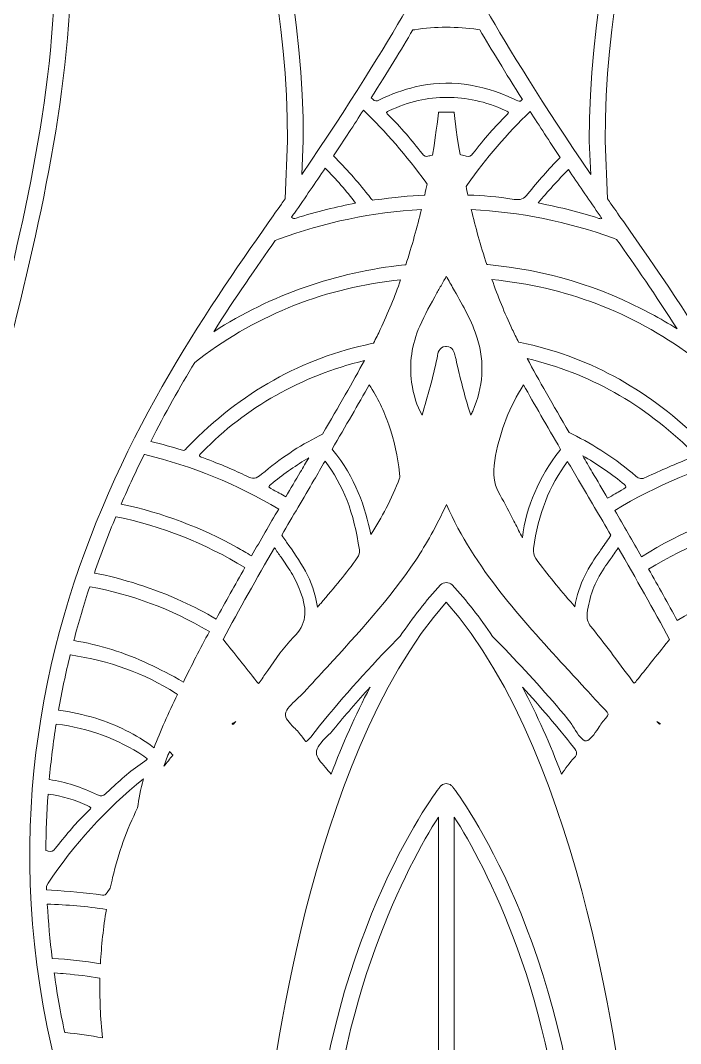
# Model space of a CAD drawing. Extents: x 467 to 8573, y -6014 to -20.
# Drawn here: x 7239 to 7706, y -1251 to -528 of the extents above; entities that cross this region are included whole.
import ezdxf

# ---------------------------------------------------------------- set-up
doc = ezdxf.new("R2010")
doc.units = 0
doc.header["$MEASUREMENT"] = 0
doc.layers.add('Layer 1', color=7, linetype='Continuous')

# ---------------------------------------------------------------- blocks, each defined once
blk = doc.blocks.new('block 12')
at = {"layer": 'Layer 1', "lineweight": 0}
for points, knots in [([(8569.01, -1461.07), (8566.22, -1459.96), (8563.09, -1461.26), (8561.86, -1463.99), (8561.56, -1464.71), (8544.61, -1501.55), (8501.88, -1542.69), (8501.51, -1532.3), (8501.78, -1521.87), (8503.01, -1511.43), (8505.06, -1494.14), (8512.33, -1458.39), (8528.91, -1447.47), (8488.25, -1474.16), (8444.57, -1497.83), (8388.84, -1567), (8388.74, -1558.25), (8389.06, -1549.45), (8390.1, -1540.66), (8392.11, -1523.36), (8399.38, -1487.62), (8416.02, -1476.7), (8371.77, -1505.76), (8323.94, -1531.19), (8261, -1615.47), (8259.7, -1599.83), (8259.39, -1584.22), (8261.22, -1568.57), (8263.27, -1551.27), (8270.53, -1515.49), (8287.12, -1504.62), (8240.79, -1535.03), (8190.44, -1561.49), (8122.93, -1655.94), (8117.73, -1663.24), (8112.98, -1670.96), (8108.96, -1679.01), (8108.22, -1666.14), (8108.26, -1653.26), (8109.78, -1640.33), (8111.79, -1623.02), (8119.06, -1587.24), (8135.68, -1576.32), (8107.06, -1595.13), (8076.93, -1612.43), (8042.19, -1645.12), (8040.7, -1623.96), (8025.02, -1607.26), (8014.41, -1595.94), (7999.68, -1580.28), (7984.1, -1565.09), (7968.08, -1550.78), (7962.38, -1545.69), (7956.54, -1540.74), (7950.91, -1535.95), (7949.5, -1534.75), (7948.1, -1533.56), (7946.72, -1532.36), (7963.83, -1515.97), (8026.37, -1445.17), (8041.95, -1273.7), (8059.64, -1079.17), (7874.06, -790.77), (7866.16, -778.61), (7866.16, -778.61), (7865.71, -778.88), (7865.71, -778.88), (7865.61, -778.45), (7865.51, -778.03), (7865.39, -777.58), (7841.47, -682.42), (7816.71, -584.01), (7816.45, -483.92), (7816.45, -483.92), (7816.42, -475.23), (7816.42, -475.23), (7816.02, -336.5), (7815.58, -179.26), (7903.6, -61.38), (7903.6, -61.38), (7934.24, -20.33), (7934.24, -20.33), (7934.24, -20.33), (7895.46, -53.81), (7895.46, -53.81), (7894.81, -54.37), (7831.02, -109.91), (7768.21, -206.1), (7710.23, -294.92), (7641.1, -437.67), (7641.1, -613.6), (7641.1, -613.6), (7642.06, -636.94), (7642.06, -636.94), (7574.04, -537.22), (7545.32, -478.68), (7545.03, -478.06), (7545.03, -478.06), (7540, -467.74), (7540, -467.74), (7540, -467.74), (7534.97, -478.06), (7534.97, -478.06), (7534.68, -478.68), (7505.96, -537.22), (7437.94, -636.94), (7437.94, -636.94), (7438.9, -613.36), (7438.9, -613.36), (7438.9, -437.67), (7369.77, -294.92), (7311.79, -206.1), (7248.98, -109.91), (7185.18, -54.37), (7184.54, -53.81), (7184.54, -53.81), (7145.76, -20.33), (7145.76, -20.33), (7145.76, -20.33), (7176.41, -61.38), (7176.41, -61.38), (7264.42, -179.26), (7263.98, -336.48), (7263.58, -475.2), (7263.58, -475.2), (7263.55, -483.92), (7263.55, -483.92), (7263.29, -584.01), (7238.55, -682.42), (7214.61, -777.58), (7214.49, -778.03), (7214.39, -778.45), (7214.29, -778.88), (7214.29, -778.88), (7213.84, -778.61), (7213.84, -778.61), (7205.94, -790.77), (7020.36, -1079.17), (7038.05, -1273.7), (7053.63, -1445.15), (7116.17, -1515.97), (7133.29, -1532.36), (7131.9, -1533.56), (7130.5, -1534.74), (7129.1, -1535.93), (7123.46, -1540.73), (7117.62, -1545.69), (7111.92, -1550.78), (7095.88, -1565.11), (7080.3, -1580.31), (7065.59, -1595.94), (7054.98, -1607.26), (7039.28, -1623.96), (7037.81, -1645.12), (7003.07, -1612.43), (6972.94, -1595.13), (6944.32, -1576.32), (6960.94, -1587.24), (6968.21, -1623.02), (6970.22, -1640.33), (6971.74, -1653.26), (6971.78, -1666.14), (6971.04, -1679.01), (6967.02, -1670.96), (6962.27, -1663.24), (6957.07, -1655.94), (6889.56, -1561.49), (6839.21, -1535.03), (6792.88, -1504.62), (6809.47, -1515.49), (6816.73, -1551.27), (6818.78, -1568.57), (6820.61, -1584.22), (6820.3, -1599.83), (6819, -1615.47), (6756.06, -1531.19), (6708.23, -1505.76), (6664, -1476.7), (6680.62, -1487.62), (6687.89, -1523.36), (6689.9, -1540.66), (6690.94, -1549.45), (6691.27, -1558.25), (6691.16, -1567), (6635.43, -1497.83), (6591.75, -1474.16), (6551.09, -1447.47), (6567.67, -1458.39), (6574.94, -1494.14), (6576.99, -1511.43), (6578.22, -1521.87), (6578.49, -1532.3), (6578.12, -1542.71), (6535.35, -1501.51), (6518.44, -1464.69), (6518.14, -1463.99), (6516.91, -1461.26), (6513.78, -1459.96), (6510.99, -1461.07), (6508.19, -1462.16), (6506.77, -1465.25), (6507.74, -1468.09), (6508.09, -1469.09), (6527.35, -1523.1), (6574.8, -1581.13), (6578.71, -1585.91), (6582.81, -1590.71), (6587.09, -1595.48), (6611.63, -1622.96), (6642.57, -1650.43), (6680.91, -1672.82), (6685.41, -1675.46), (6690.09, -1678.04), (6694.81, -1680.55), (6706.3, -1686.62), (6718.41, -1692.17), (6731.16, -1697.17), (6735.55, -1698.91), (6740.07, -1700.6), (6744.64, -1702.15), (6751.77, -1704.66), (6759.08, -1706.93), (6766.6, -1709.01), (6781.84, -1713.22), (6796.38, -1717.44), (6810.25, -1721.62), (6815.17, -1723.1), (6820.01, -1724.55), (6824.79, -1726), (6831.12, -1727.98), (6837.3, -1729.93), (6843.34, -1731.89), (6847.93, -1733.36), (6852.4, -1734.81), (6856.8, -1736.29), (6864.24, -1738.77), (6871.46, -1741.23), (6878.47, -1743.68), (6863.71, -1761.28), (6852.18, -1784.72), (6844.14, -1813.51), (6835.71, -1843.69), (6832.88, -1877.04), (6835.74, -1912.6), (6836.41, -1920.92), (6837.95, -1929.11), (6839.41, -1937.03), (6841.39, -1947.58), (6843.23, -1957.54), (6843.22, -1967.76), (6843.2, -1978.19), (6841.8, -1988.89), (6840.44, -1999.23), (6839.11, -2009.47), (6837.71, -2020.05), (6837.57, -2030.71), (6837.25, -2056.67), (6844.58, -2083.1), (6858.29, -2105.16), (6861.72, -2110.71), (6865.55, -2116), (6869.27, -2121.12), (6873.8, -2127.36), (6878.06, -2133.25), (6881.73, -2139.61), (6889.12, -2152.46), (6888.86, -2163.88), (6888.57, -2177.07), (6888.39, -2185.48), (6888.18, -2194.18), (6890.01, -2203.81), (6898.66, -2249.44), (6933.59, -2284.23), (6970.89, -2303.97), (6884.82, -2290.54), (6815.2, -2262.97), (6792.66, -2243.24), (6792.66, -2243.24), (6784.59, -2250.9), (6784.59, -2250.9), (6786.33, -2253.1), (6827.84, -2305.3), (6899.55, -2351.29), (6950.79, -2384.14), (7025.31, -2418.13), (7114.34, -2418.11), (7134.02, -2418.11), (7154.43, -2416.46), (7175.43, -2412.75), (7043.6, -2519.42), (6868.4, -2482.83), (6860.71, -2481.16), (6860.71, -2481.16), (6860.69, -2481.3), (6860.69, -2481.3), (6860.69, -2481.3), (6859.41, -2480.99), (6859.41, -2480.99), (6859.41, -2480.99), (6859.41, -2486.86), (6859.41, -2486.86), (6859.41, -2486.86), (6857.07, -2491.66), (6857.07, -2491.66), (6857.07, -2491.66), (6857.55, -2491.83), (6857.55, -2491.83), (6857.55, -2491.83), (6857.53, -2491.86), (6857.53, -2491.86), (6861.05, -2493.19), (6944.94, -2524.52), (7054.71, -2530.07), (7065.42, -2530.6), (7076, -2530.87), (7086.44, -2530.87), (7124.43, -2530.87), (7160.55, -2527.27), (7194.61, -2520.24), (7200.58, -2565.47), (7204.88, -2614.05), (7208.13, -2672.58), (7208.89, -2686.42), (7209.29, -2700.87), (7209.66, -2714.83), (7210.64, -2750.6), (7211.66, -2787.59), (7218.84, -2822.33), (7223.48, -2844.77), (7234.25, -2876.26), (7259.23, -2898.88), (7287.71, -2924.67), (7323.75, -2928.93), (7366.34, -2911.56), (7369.19, -2910.4), (7372.06, -2909.17), (7374.91, -2907.96), (7381.51, -2917.99), (7425.57, -2979.66), (7509.9, -2979.66), (7519.42, -2979.66), (7529.45, -2978.88), (7540, -2977.15), (7644, -2994.25), (7697.74, -2919.12), (7705.09, -2907.96), (7707.94, -2909.17), (7710.81, -2910.4), (7713.66, -2911.56), (7730.77, -2918.54), (7746.83, -2922.02), (7761.76, -2922.02), (7783.99, -2922.02), (7803.74, -2914.31), (7820.77, -2898.88), (7845.75, -2876.26), (7856.52, -2844.77), (7861.16, -2822.33), (7868.34, -2787.59), (7869.37, -2750.6), (7870.34, -2714.83), (7870.71, -2700.87), (7871.11, -2686.42), (7871.87, -2672.58), (7875.12, -2614.05), (7879.42, -2565.47), (7885.39, -2520.24), (7919.45, -2527.28), (7955.57, -2530.87), (7993.56, -2530.87), (8003.98, -2530.87), (8014.58, -2530.6), (8025.29, -2530.07), (8135.05, -2524.52), (8218.95, -2493.19), (8222.47, -2491.86), (8222.47, -2491.86), (8222.45, -2491.81), (8222.45, -2491.81), (8222.45, -2491.81), (8222.98, -2491.62), (8222.98, -2491.62), (8222.98, -2491.62), (8220.59, -2486.59), (8220.59, -2486.59), (8220.59, -2486.59), (8220.59, -2480.99), (8220.59, -2480.99), (8220.59, -2480.99), (8219.16, -2481.04), (8219.16, -2481.04), (8219.16, -2481.04), (8218.63, -2481.32), (8218.63, -2481.32), (8204.51, -2484.27), (8033.74, -2517.23), (7904.57, -2412.75), (7925.57, -2416.46), (7945.96, -2418.11), (7965.66, -2418.11), (8054.69, -2418.11), (8129.21, -2384.14), (8180.45, -2351.29), (8252.16, -2305.3), (8293.67, -2253.1), (8295.41, -2250.9), (8295.41, -2250.9), (8287.34, -2243.24), (8287.34, -2243.24), (8264.8, -2262.97), (8195.18, -2290.54), (8109.13, -2303.97), (8146.41, -2284.23), (8181.34, -2249.44), (8189.99, -2203.81), (8191.82, -2194.18), (8191.61, -2185.48), (8191.43, -2177.07), (8191.14, -2163.88), (8190.88, -2152.46), (8198.27, -2139.61), (8201.94, -2133.25), (8206.2, -2127.36), (8210.73, -2121.12), (8214.45, -2116), (8218.28, -2110.71), (8221.71, -2105.16), (8235.42, -2083.1), (8242.75, -2056.67), (8242.43, -2030.71), (8242.29, -2020.05), (8240.89, -2009.47), (8239.56, -1999.23), (8238.2, -1988.89), (8236.8, -1978.19), (8236.78, -1967.76), (8236.77, -1957.54), (8238.61, -1947.58), (8240.59, -1937.03), (8242.05, -1929.11), (8243.59, -1920.92), (8244.26, -1912.6), (8247.12, -1877.04), (8244.29, -1843.69), (8235.86, -1813.51), (8227.82, -1784.7), (8216.29, -1761.26), (8201.53, -1743.67), (8234.1, -1732.28), (8271.06, -1720.78), (8313.4, -1709.01), (8505.31, -1655.72), (8571.62, -1469.98), (8572.26, -1468.09), (8573.23, -1465.25), (8571.81, -1462.16), (8569.01, -1461.07)], [0, 0, 0, 0, 1, 1, 1, 2, 2, 2, 3, 3, 3, 4, 4, 4, 5, 5, 5, 6, 6, 6, 7, 7, 7, 8, 8, 8, 9, 9, 9, 10, 10, 10, 11, 11, 11, 12, 12, 12, 13, 13, 13, 14, 14, 14, 15, 15, 15, 16, 16, 16, 17, 17, 17, 18, 18, 18, 19, 19, 19, 20, 20, 20, 21, 21, 21, 22, 22, 22, 23, 23, 23, 24, 24, 24, 25, 25, 25, 26, 26, 26, 27, 27, 27, 28, 28, 28, 29, 29, 29, 30, 30, 30, 31, 31, 31, 32, 32, 32, 33, 33, 33, 34, 34, 34, 35, 35, 35, 36, 36, 36, 37, 37, 37, 38, 38, 38, 39, 39, 39, 40, 40, 40, 41, 41, 41, 42, 42, 42, 43, 43, 43, 44, 44, 44, 45, 45, 45, 46, 46, 46, 47, 47, 47, 48, 48, 48, 49, 49, 49, 50, 50, 50, 51, 51, 51, 52, 52, 52, 53, 53, 53, 54, 54, 54, 55, 55, 55, 56, 56, 56, 57, 57, 57, 58, 58, 58, 59, 59, 59, 60, 60, 60, 61, 61, 61, 62, 62, 62, 63, 63, 63, 64, 64, 64, 65, 65, 65, 66, 66, 66, 67, 67, 67, 68, 68, 68, 69, 69, 69, 70, 70, 70, 71, 71, 71, 72, 72, 72, 73, 73, 73, 74, 74, 74, 75, 75, 75, 76, 76, 76, 77, 77, 77, 78, 78, 78, 79, 79, 79, 80, 80, 80, 81, 81, 81, 82, 82, 82, 83, 83, 83, 84, 84, 84, 85, 85, 85, 86, 86, 86, 87, 87, 87, 88, 88, 88, 89, 89, 89, 90, 90, 90, 91, 91, 91, 92, 92, 92, 93, 93, 93, 94, 94, 94, 95, 95, 95, 96, 96, 96, 97, 97, 97, 98, 98, 98, 99, 99, 99, 100, 100, 100, 101, 101, 101, 102, 102, 102, 103, 103, 103, 104, 104, 104, 105, 105, 105, 106, 106, 106, 107, 107, 107, 108, 108, 108, 109, 109, 109, 110, 110, 110, 111, 111, 111, 112, 112, 112, 113, 113, 113, 114, 114, 114, 115, 115, 115, 116, 116, 116, 117, 117, 117, 118, 118, 118, 119, 119, 119, 120, 120, 120, 121, 121, 121, 122, 122, 122, 123, 123, 123, 124, 124, 124, 125, 125, 125, 126, 126, 126, 127, 127, 127, 128, 128, 128, 129, 129, 129, 130, 130, 130, 131, 131, 131, 132, 132, 132, 133, 133, 133, 134, 134, 134, 135, 135, 135, 136, 136, 136, 137, 137, 137, 138, 138, 138, 139, 139, 139, 140, 140, 140, 141, 141, 141, 142, 142, 142, 143, 143, 143, 144, 144, 144, 145, 145, 145, 146, 146, 146, 147, 147, 147, 148, 148, 148, 149, 149, 149, 150, 150, 150, 151, 151, 151, 152, 152, 152, 152]), ([(7225.45, -780.31), (7249.56, -684.5), (7274.47, -585.41), (7274.74, -483.93), (7274.74, -483.93), (7274.76, -475.23), (7274.76, -475.23), (7275.12, -350.89), (7275.51, -211.83), (7212.99, -97.73), (7236.9, -123.37), (7269.88, -162.33), (7302.63, -212.53), (7359.69, -300.02), (7427.72, -440.57), (7427.72, -613.14), (7427.72, -613.14), (7426.03, -654.21), (7426.03, -654.21), (7425.16, -655.47), (7424.31, -656.72), (7423.42, -657.98), (7420.47, -662.21), (7417.36, -666.63), (7414.1, -671.26), (7328.29, -793.33), (7150.02, -1046.88), (7309.69, -1395.94), (7303.19, -1419.18), (7293.94, -1442.34), (7281.98, -1465.36), (7167.11, -1322.17), (7164.43, -1124.69), (7182.75, -983.27), (7191.59, -914.88), (7208.81, -846.47), (7225.45, -780.31)], [0, 0, 0, 0, 1, 1, 1, 2, 2, 2, 3, 3, 3, 4, 4, 4, 5, 5, 5, 6, 6, 6, 7, 7, 7, 8, 8, 8, 9, 9, 9, 10, 10, 10, 11, 11, 11, 12, 12, 12, 12]), ([(7777.37, -212.53), (7810.12, -162.33), (7843.1, -123.37), (7867.01, -97.73), (7804.49, -211.85), (7804.88, -350.9), (7805.24, -475.25), (7805.24, -475.25), (7805.26, -483.93), (7805.26, -483.93), (7805.53, -585.41), (7830.44, -684.5), (7854.55, -780.31), (7871.19, -846.47), (7888.39, -914.88), (7897.26, -983.27), (7915.57, -1124.69), (7912.89, -1322.17), (7798.02, -1465.36), (7786.06, -1442.35), (7776.81, -1419.18), (7770.31, -1395.94), (7929.98, -1046.9), (7751.73, -793.33), (7665.9, -671.26), (7662.64, -666.63), (7659.53, -662.21), (7656.6, -657.98), (7655.69, -656.72), (7654.84, -655.47), (7653.97, -654.21), (7653.97, -654.21), (7652.28, -613.36), (7652.28, -613.36), (7652.28, -440.57), (7720.31, -300.02), (7777.37, -212.53)], [0, 0, 0, 0, 1, 1, 1, 2, 2, 2, 3, 3, 3, 4, 4, 4, 5, 5, 5, 6, 6, 6, 7, 7, 7, 8, 8, 8, 9, 9, 9, 10, 10, 10, 11, 11, 11, 12, 12, 12, 12]), ([(7516.28, -534.94), (7516.28, -534.94), (7517.65, -534.73), (7517.65, -534.73), (7532.44, -532.48), (7547.44, -532.41), (7562.25, -534.53), (7562.25, -534.53), (7563.6, -534.73), (7563.6, -534.73), (7571.77, -548.6), (7581.77, -565.09), (7593.79, -583.99), (7593.79, -583.99), (7593.36, -584.4), (7593.36, -584.4), (7591.91, -585.77), (7591.21, -585.41), (7589.33, -584.46), (7589.01, -584.3), (7588.68, -584.13), (7588.36, -583.98), (7564.03, -572.63), (7541.04, -569.75), (7518.09, -575.16), (7509.71, -577.12), (7501.23, -580.17), (7492.87, -584.23), (7490.5, -585.39), (7489.63, -585.48), (7488.01, -583.89), (7488.01, -583.89), (7486.93, -582.89), (7486.93, -582.89), (7498.55, -564.54), (7508.3, -548.5), (7516.28, -534.94)], [0, 0, 0, 0, 1, 1, 1, 2, 2, 2, 3, 3, 3, 4, 4, 4, 5, 5, 5, 6, 6, 6, 7, 7, 7, 8, 8, 8, 9, 9, 9, 10, 10, 10, 11, 11, 11, 12, 12, 12, 12]), ([(7527.63, -623.96), (7525.43, -624.55), (7524.42, -624.18), (7522.9, -622.2), (7515.79, -612.92), (7507.73, -603.69), (7498.94, -594.78), (7497.85, -593.67), (7497.7, -593.21), (7497.65, -593.21), (7497.68, -593.14), (7497.95, -592.77), (7499.39, -592.12), (7513.48, -585.6), (7526.88, -582.46), (7540.43, -582.56), (7554.04, -582.42), (7567.52, -585.44), (7581.65, -591.78), (7583.72, -592.7), (7583.92, -593.17), (7583.94, -593.21), (7583.94, -593.24), (7583.92, -593.81), (7582.39, -595.31), (7574.59, -602.97), (7566.88, -611.77), (7558.8, -622.2), (7557.23, -624.21), (7556.26, -624.59), (7554.09, -623.99), (7552.95, -623.67), (7551.72, -623.38), (7550.34, -623.1), (7550.34, -623.1), (7549.69, -622.99), (7549.69, -622.99), (7546.64, -604.86), (7545.6, -593.26), (7545.56, -592.95), (7545.56, -592.95), (7534.44, -592.95), (7534.44, -592.95), (7534.4, -593.26), (7533.35, -605.02), (7530.24, -623.34), (7530.24, -623.34), (7529.08, -623.6), (7529.08, -623.6), (7528.6, -623.72), (7528.11, -623.82), (7527.63, -623.96)], [0, 0, 0, 0, 1, 1, 1, 2, 2, 2, 3, 3, 3, 4, 4, 4, 5, 5, 5, 6, 6, 6, 7, 7, 7, 8, 8, 8, 9, 9, 9, 10, 10, 10, 11, 11, 11, 12, 12, 12, 13, 13, 13, 14, 14, 14, 15, 15, 15, 16, 16, 16, 17, 17, 17, 17]), ([(7481.39, -591.57), (7497.05, -606.67), (7511.88, -623.8), (7525.48, -642.51), (7525.48, -642.51), (7526.4, -643.77), (7526.4, -643.77), (7525.87, -646.35), (7525.31, -648.99), (7524.71, -651.69), (7524.71, -651.69), (7524.25, -651.7), (7524.25, -651.7), (7514.06, -652.11), (7503.28, -653.14), (7489.17, -655.05), (7487.65, -655.39), (7487.03, -654.71), (7485.67, -652.68), (7485.33, -652.16), (7484.99, -651.67), (7484.63, -651.23), (7477.09, -641.7), (7468.95, -632.59), (7460.45, -624.15), (7460.45, -624.15), (7460.21, -623.91), (7460.21, -623.91), (7467.82, -612.51), (7474.87, -601.72), (7481.39, -591.57)], [0, 0, 0, 0, 1, 1, 1, 2, 2, 2, 3, 3, 3, 4, 4, 4, 5, 5, 5, 6, 6, 6, 7, 7, 7, 8, 8, 8, 9, 9, 9, 10, 10, 10, 10]), ([(7620.49, -624.96), (7620.49, -624.96), (7620.25, -625.22), (7620.25, -625.22), (7612.32, -633.26), (7604.72, -641.82), (7597.69, -650.66), (7594.74, -654.37), (7592.37, -655.32), (7587.95, -654.62), (7575.95, -652.73), (7565.41, -651.77), (7555.7, -651.69), (7555.7, -651.69), (7555.29, -651.69), (7555.29, -651.69), (7554.83, -649.59), (7554.38, -647.52), (7553.96, -645.51), (7553.96, -645.51), (7554.88, -644.21), (7554.88, -644.21), (7568.04, -625.54), (7582.97, -608.17), (7599.26, -592.56), (7605.8, -602.75), (7612.86, -613.55), (7620.49, -624.96)], [0, 0, 0, 0, 1, 1, 1, 2, 2, 2, 3, 3, 3, 4, 4, 4, 5, 5, 5, 6, 6, 6, 7, 7, 7, 8, 8, 8, 9, 9, 9, 9]), ([(7432.58, -664.38), (7440.3, -653.32), (7447.58, -642.69), (7454.44, -632.52), (7462.04, -640.32), (7469.25, -648.6), (7475.91, -657.2), (7462.97, -659.81), (7448.15, -663.14), (7433.85, -667.95), (7432.34, -668.46), (7431.63, -668.15), (7430.76, -667.37), (7430.76, -667.37), (7430.6, -667.21), (7430.6, -667.21), (7431.25, -666.28), (7431.94, -665.3), (7432.58, -664.38)], [0, 0, 0, 0, 1, 1, 1, 2, 2, 2, 3, 3, 3, 4, 4, 4, 5, 5, 5, 6, 6, 6, 6]), ([(7647.42, -664.38), (7648.25, -665.58), (7649.12, -666.82), (7649.99, -668.05), (7649.53, -668.27), (7648.94, -668.41), (7647.83, -668.05), (7635.2, -663.84), (7621.48, -660.37), (7604.88, -657.18), (7611.72, -648.97), (7618.92, -641.06), (7626.29, -633.6), (7632.95, -643.44), (7639.98, -653.7), (7647.42, -664.38)], [0, 0, 0, 0, 1, 1, 1, 2, 2, 2, 3, 3, 3, 4, 4, 4, 5, 5, 5, 5]), ([(7511.33, -700.88), (7511.33, -700.88), (7510.58, -700.95), (7510.58, -700.95), (7462.51, -705.8), (7415.91, -722.11), (7375.57, -748.11), (7391.02, -723.81), (7405.98, -702.3), (7419.07, -683.66), (7419.07, -683.66), (7421.41, -682.79), (7421.41, -682.79), (7453.79, -670.73), (7487.77, -663.7), (7522.36, -661.86), (7519.39, -674.14), (7515.77, -687.35), (7511.33, -700.88)], [0, 0, 0, 0, 1, 1, 1, 2, 2, 2, 3, 3, 3, 4, 4, 4, 5, 5, 5, 6, 6, 6, 6]), ([(7684.84, -735.45), (7648.9, -716.12), (7610.03, -704.43), (7569.32, -700.68), (7569.32, -700.68), (7568.58, -700.61), (7568.58, -700.61), (7564.2, -687.16), (7560.58, -674.02), (7557.64, -661.82), (7591.98, -663.53), (7625.76, -670.34), (7658.1, -682.04), (7658.1, -682.04), (7660.39, -682.88), (7660.39, -682.88), (7673.27, -701.21), (7687.99, -722.35), (7703.22, -746.19), (7697.17, -742.38), (7691.01, -738.78), (7684.84, -735.45)], [0, 0, 0, 0, 1, 1, 1, 2, 2, 2, 3, 3, 3, 4, 4, 4, 5, 5, 5, 6, 6, 6, 7, 7, 7, 7]), ([(7507.73, -711.44), (7503.59, -723.13), (7498.83, -734.94), (7493.36, -746.48), (7491.91, -749.53), (7490.29, -752.81), (7488.54, -756.27), (7488.54, -756.27), (7487.17, -756.54), (7487.17, -756.54), (7438.32, -766.61), (7394.69, -791.05), (7357.5, -829.15), (7357.18, -829.49), (7356.85, -829.87), (7356.53, -830.26), (7355.13, -831.91), (7354.6, -832.31), (7353.46, -831.93), (7346.43, -829.66), (7339.09, -827.58), (7331.07, -825.62), (7341.16, -805.81), (7351.65, -787.19), (7362.13, -769.8), (7362.13, -769.8), (7365.54, -767.23), (7365.54, -767.23), (7407.48, -735.57), (7455.31, -716.82), (7507.73, -711.44)], [0, 0, 0, 0, 1, 1, 1, 2, 2, 2, 3, 3, 3, 4, 4, 4, 5, 5, 5, 6, 6, 6, 7, 7, 7, 8, 8, 8, 9, 9, 9, 10, 10, 10, 10]), ([(7533.4, -720.68), (7534.03, -719.6), (7534.64, -718.51), (7535.26, -717.43), (7536.62, -715.03), (7537.99, -712.64), (7539.33, -710.23), (7539.62, -709.72), (7539.85, -709.38), (7540.03, -709.12), (7540.2, -709.36), (7540.41, -709.69), (7540.65, -710.13), (7542.32, -713.15), (7544.04, -716.14), (7545.75, -719.14), (7551.88, -729.8), (7558.21, -740.83), (7561.91, -752.77), (7567.23, -769.97), (7566.14, -787.29), (7558.67, -804.24), (7558.24, -805.23), (7557.75, -806.22), (7557.22, -807.17), (7553.58, -795.93), (7550.78, -784.48), (7548.07, -773.37), (7548.07, -773.37), (7547.24, -769.94), (7547.24, -769.94), (7547.18, -769.67), (7547.15, -769.38), (7547.13, -769.09), (7547.05, -768.25), (7546.95, -767.23), (7546.4, -766.24), (7546.21, -765.89), (7546.07, -765.16), (7545.96, -764.51), (7545.6, -762.7), (7544.81, -758.57), (7540.14, -758.57), (7539.91, -758.57), (7539.69, -758.57), (7539.44, -758.59), (7534.59, -759), (7533.96, -763.49), (7533.67, -765.66), (7533.6, -766.08), (7533.55, -766.51), (7533.46, -766.88), (7530.44, -780.5), (7527.05, -793.42), (7522.9, -807.07), (7519.08, -800.38), (7516.81, -793.15), (7515.5, -783.81), (7513.64, -770.54), (7515.56, -757.21), (7521.23, -744.21), (7524.75, -736.13), (7529.08, -728.29), (7533.4, -720.68)], [0, 0, 0, 0, 1, 1, 1, 2, 2, 2, 3, 3, 3, 4, 4, 4, 5, 5, 5, 6, 6, 6, 7, 7, 7, 8, 8, 8, 9, 9, 9, 10, 10, 10, 11, 11, 11, 12, 12, 12, 13, 13, 13, 14, 14, 14, 15, 15, 15, 16, 16, 16, 17, 17, 17, 18, 18, 18, 19, 19, 19, 20, 20, 20, 21, 21, 21, 21]), ([(7739.51, -828.76), (7729.9, -832.49), (7724.78, -829.85), (7717.57, -822.96), (7680.62, -787.62), (7638.53, -765.04), (7592.47, -755.84), (7592.47, -755.84), (7591.14, -755.59), (7591.14, -755.59), (7589.5, -752.38), (7588, -749.34), (7586.65, -746.48), (7581.17, -734.87), (7576.38, -723.01), (7572.22, -711.26), (7623.99, -716.27), (7671.37, -734.33), (7713.06, -764.92), (7713.06, -764.92), (7716.41, -767.38), (7716.41, -767.38), (7727.38, -785.48), (7738.4, -804.94), (7749, -825.7), (7745.33, -826.69), (7742.31, -827.67), (7739.51, -828.76)], [0, 0, 0, 0, 1, 1, 1, 2, 2, 2, 3, 3, 3, 4, 4, 4, 5, 5, 5, 6, 6, 6, 7, 7, 7, 8, 8, 8, 9, 9, 9, 9]), ([(7452.58, -820.43), (7452.58, -820.43), (7450.23, -821.62), (7450.23, -821.62), (7435.96, -828.81), (7422.23, -837.94), (7409.43, -848.79), (7405.57, -852.07), (7403.2, -852.39), (7398.92, -850.24), (7390.28, -845.92), (7380.86, -841.93), (7368.37, -837.29), (7365.8, -836.33), (7365.45, -835.82), (7365.45, -835.8), (7365.47, -835.53), (7365.86, -834.83), (7367.64, -832.99), (7398.03, -801.71), (7437.58, -779.43), (7482.1, -768.47), (7474.03, -783.44), (7463.91, -801.03), (7452.58, -820.43)], [0, 0, 0, 0, 1, 1, 1, 2, 2, 2, 3, 3, 3, 4, 4, 4, 5, 5, 5, 6, 6, 6, 7, 7, 7, 8, 8, 8, 8]), ([(7629.11, -820.53), (7629.11, -820.53), (7626.82, -819.41), (7626.82, -819.41), (7615.39, -799.82), (7605.22, -782.1), (7597.16, -767.11), (7640.61, -777.26), (7679.65, -799.19), (7713.23, -832.34), (7714.6, -833.67), (7715.89, -834.95), (7716.35, -835.62), (7715.71, -836.03), (7714.17, -836.67), (7712.67, -837.29), (7712.67, -837.29), (7712.17, -837.49), (7712.17, -837.49), (7702.72, -841.4), (7691.73, -845.99), (7681.22, -850.96), (7678.08, -852.44), (7676.51, -852.27), (7673.98, -850.12), (7659.86, -838.11), (7644.75, -828.16), (7629.11, -820.53)], [0, 0, 0, 0, 1, 1, 1, 2, 2, 2, 3, 3, 3, 4, 4, 4, 5, 5, 5, 6, 6, 6, 7, 7, 7, 8, 8, 8, 9, 9, 9, 9]), ([(7507.02, -851.54), (7501.13, -866.54), (7494.47, -879.64), (7486.74, -891.43), (7482.7, -872.88), (7475.72, -850.62), (7459.82, -831.88), (7459.82, -831.88), (7459.24, -831.2), (7459.24, -831.2), (7468.95, -814.63), (7477.84, -799.27), (7485.46, -785.57), (7491.42, -794.78), (7495.96, -804.07), (7499.32, -813.89), (7503.11, -824.95), (7505.63, -836.45), (7506.85, -848.04), (7506.88, -848.35), (7506.91, -848.64), (7506.95, -848.94), (7507.07, -849.87), (7507.22, -851.03), (7507.02, -851.54)], [0, 0, 0, 0, 1, 1, 1, 2, 2, 2, 3, 3, 3, 4, 4, 4, 5, 5, 5, 6, 6, 6, 7, 7, 7, 8, 8, 8, 8]), ([(7620.78, -831.25), (7620.78, -831.25), (7620.15, -832.07), (7620.15, -832.07), (7605.34, -851.2), (7596.69, -871.35), (7593.75, -893.55), (7593.72, -893.48), (7593.68, -893.41), (7593.67, -893.34), (7593.51, -893.02), (7593.36, -892.7), (7593.2, -892.4), (7591.35, -888.96), (7589.54, -885.37), (7587.8, -881.91), (7584.72, -875.84), (7581.57, -869.57), (7577.97, -863.62), (7572.35, -854.32), (7573.14, -844.71), (7574.84, -835.7), (7578.19, -817.87), (7584.84, -801.06), (7594.6, -785.69), (7602.23, -799.37), (7611.1, -814.7), (7620.78, -831.25)], [0, 0, 0, 0, 1, 1, 1, 2, 2, 2, 3, 3, 3, 4, 4, 4, 5, 5, 5, 6, 6, 6, 7, 7, 7, 8, 8, 8, 9, 9, 9, 9]), ([(7421.51, -873.41), (7415.16, -884.28), (7408.73, -895.36), (7402.35, -906.48), (7398.66, -904.25), (7395.35, -902.32), (7392.26, -900.61), (7366.73, -886.42), (7339.13, -876.09), (7310.19, -869.91), (7315.41, -857.85), (7320.85, -846.15), (7326.45, -834.83), (7326.45, -834.83), (7326.82, -834.92), (7326.82, -834.92), (7360.27, -843.02), (7392.13, -855.97), (7421.51, -873.41)], [0, 0, 0, 0, 1, 1, 1, 2, 2, 2, 3, 3, 3, 4, 4, 4, 5, 5, 5, 6, 6, 6, 6]), ([(7417.57, -854.68), (7425.64, -848.16), (7434.1, -842.32), (7442.75, -837.22), (7440.79, -840.57), (7438.81, -843.93), (7436.8, -847.36), (7433.44, -853.07), (7430.02, -858.89), (7426.56, -864.78), (7423.22, -862.85), (7420.4, -861.31), (7417.69, -859.95), (7414.75, -858.48), (7414.63, -857.75), (7414.63, -857.73), (7414.62, -857.49), (7414.96, -856.78), (7417.57, -854.68)], [0, 0, 0, 0, 1, 1, 1, 2, 2, 2, 3, 3, 3, 4, 4, 4, 5, 5, 5, 6, 6, 6, 6]), ([(7654.05, -865.85), (7650.39, -859.61), (7646.77, -853.43), (7643.2, -847.37), (7640.9, -843.45), (7638.63, -839.59), (7636.39, -835.77), (7646.1, -841.28), (7655.52, -847.66), (7664.39, -854.83), (7666.99, -856.91), (7667.01, -857.59), (7667.01, -857.68), (7666.99, -857.83), (7666.72, -858.48), (7663.81, -860.12), (7660.91, -861.74), (7657.83, -863.57), (7654.05, -865.85)], [0, 0, 0, 0, 1, 1, 1, 2, 2, 2, 3, 3, 3, 4, 4, 4, 5, 5, 5, 6, 6, 6, 6]), ([(7678.01, -907.13), (7671.72, -896.12), (7665.35, -885.17), (7659.05, -874.39), (7659.05, -874.39), (7659.07, -874.39), (7659.07, -874.39), (7688.59, -856.59), (7720.3, -843.38), (7753.31, -835.12), (7753.31, -835.12), (7753.67, -835.04), (7753.67, -835.04), (7759.18, -846.23), (7764.56, -857.8), (7769.73, -869.71), (7737.41, -876.55), (7706.56, -889.15), (7678.01, -907.13)], [0, 0, 0, 0, 1, 1, 1, 2, 2, 2, 3, 3, 3, 4, 4, 4, 5, 5, 5, 6, 6, 6, 6]), ([(7448.95, -942.73), (7446.18, -923.38), (7436.08, -909.38), (7427.09, -896.89), (7426.24, -895.72), (7425.37, -894.44), (7424.41, -892.95), (7424.41, -892.95), (7423.69, -891.88), (7423.69, -891.88), (7431.39, -878.63), (7439.05, -865.6), (7446.44, -853.02), (7449.1, -848.5), (7451.7, -844.06), (7454.27, -839.68), (7467.07, -856.14), (7474.8, -876.07), (7478.54, -902.35), (7478.83, -904.38), (7478.4, -906), (7477.05, -907.92), (7469.48, -918.75), (7461.01, -928.63), (7451.22, -940.08), (7450.47, -940.95), (7449.72, -941.82), (7448.95, -942.73)], [0, 0, 0, 0, 1, 1, 1, 2, 2, 2, 3, 3, 3, 4, 4, 4, 5, 5, 5, 6, 6, 6, 7, 7, 7, 8, 8, 8, 9, 9, 9, 9]), ([(7655.61, -893.02), (7653.54, -896.23), (7651.24, -899.44), (7649, -902.54), (7649, -902.54), (7648.42, -903.34), (7648.42, -903.34), (7641.36, -913.19), (7633.12, -926.4), (7630.95, -942.52), (7630.95, -942.52), (7629.36, -940.68), (7629.36, -940.68), (7620.47, -930.32), (7611.28, -919.62), (7603.26, -908.33), (7601.75, -906.19), (7601.29, -904.14), (7601.67, -901.26), (7604.89, -877.22), (7612.79, -857.08), (7625.75, -839.73), (7628.31, -844.1), (7630.92, -848.53), (7633.56, -853.04), (7640.95, -865.61), (7648.63, -878.67), (7656.32, -891.91), (7656.32, -891.91), (7655.61, -893.02), (7655.61, -893.02)], [0, 0, 0, 0, 1, 1, 1, 2, 2, 2, 3, 3, 3, 4, 4, 4, 5, 5, 5, 6, 6, 6, 7, 7, 7, 8, 8, 8, 9, 9, 9, 10, 10, 10, 10]), ([(7623.97, -984.69), (7627.83, -988.87), (7631.68, -993.06), (7635.52, -997.28), (7635.52, -997.28), (7638.49, -1000.56), (7638.49, -1000.56), (7642.95, -1005.47), (7647.55, -1010.54), (7652.31, -1015.35), (7654.86, -1017.91), (7654.92, -1018.76), (7652.81, -1021.07), (7650.86, -1023.2), (7649.07, -1025.83), (7647.35, -1028.37), (7644.62, -1032.4), (7641.53, -1036.95), (7638.99, -1037.21), (7636.17, -1037.48), (7633.1, -1032.62), (7630.37, -1028.3), (7628.94, -1026.03), (7627.45, -1023.68), (7625.87, -1021.77), (7611.84, -1004.96), (7596.91, -988.37), (7581.5, -972.5), (7581.5, -972.5), (7572.63, -963.37), (7572.63, -963.37), (7563.84, -950.23), (7554.33, -938), (7544.08, -927.06), (7541.96, -924.79), (7538.04, -924.79), (7535.92, -927.06), (7525.72, -937.95), (7516.26, -950.11), (7507.49, -963.19), (7507.49, -963.19), (7498.64, -972.3), (7498.64, -972.3), (7479.18, -992.3), (7460.84, -1013.25), (7444.12, -1034.58), (7441.7, -1037.67), (7440.89, -1037.62), (7440.86, -1037.63), (7440.86, -1037.63), (7440.06, -1037.52), (7438.32, -1034.72), (7436.73, -1032.16), (7434.48, -1029.9), (7432.31, -1027.72), (7428.98, -1024.39), (7425.84, -1021.24), (7426.25, -1018.15), (7426.7, -1014.79), (7430.57, -1011.24), (7434.31, -1007.81), (7436.06, -1006.2), (7437.87, -1004.55), (7439.41, -1002.84), (7444.82, -996.87), (7450.36, -990.85), (7455.74, -985.03), (7477.53, -961.38), (7500.07, -936.92), (7518.38, -909.47), (7526.04, -898), (7532.83, -885.75), (7540.09, -870.32), (7560.43, -915.61), (7592.71, -950.69), (7623.97, -984.69)], [0, 0, 0, 0, 1, 1, 1, 2, 2, 2, 3, 3, 3, 4, 4, 4, 5, 5, 5, 6, 6, 6, 7, 7, 7, 8, 8, 8, 9, 9, 9, 10, 10, 10, 11, 11, 11, 12, 12, 12, 13, 13, 13, 14, 14, 14, 15, 15, 15, 16, 16, 16, 17, 17, 17, 18, 18, 18, 19, 19, 19, 20, 20, 20, 21, 21, 21, 22, 22, 22, 23, 23, 23, 24, 24, 24, 25, 25, 25, 25]), ([(7397.53, -914.78), (7397.53, -914.78), (7397.59, -914.81), (7397.59, -914.81), (7390.66, -926.99), (7383.83, -939.18), (7377.3, -951.19), (7369.55, -946.57), (7361.46, -942.33), (7353.24, -938.63), (7332.68, -929.35), (7311.81, -922.62), (7291.21, -918.63), (7295.95, -904.96), (7301.06, -891.69), (7306.41, -878.81), (7306.41, -878.81), (7306.74, -878.87), (7306.74, -878.87), (7338.89, -885.48), (7369.43, -897.56), (7397.53, -914.78)], [0, 0, 0, 0, 1, 1, 1, 2, 2, 2, 3, 3, 3, 4, 4, 4, 5, 5, 5, 6, 6, 6, 7, 7, 7, 7]), ([(7703.3, -952.28), (7696.75, -940.25), (7689.92, -928.03), (7682.99, -915.83), (7682.99, -915.83), (7683.03, -915.82), (7683.03, -915.82), (7710.4, -899.18), (7740.91, -887.06), (7773.67, -879.79), (7773.67, -879.79), (7773.98, -879.73), (7773.98, -879.73), (7779.2, -892.32), (7784.17, -905.29), (7788.79, -918.65), (7758.72, -924.09), (7729.97, -935.41), (7703.3, -952.28)], [0, 0, 0, 0, 1, 1, 1, 2, 2, 2, 3, 3, 3, 4, 4, 4, 5, 5, 5, 6, 6, 6, 6]), ([(7430.38, -918.29), (7432.77, -922.22), (7434.92, -926.62), (7436.76, -931.34), (7442.31, -945.66), (7440.96, -955.11), (7432.07, -964), (7425.06, -971.03), (7419.31, -979.41), (7413.75, -987.5), (7411.99, -990.08), (7410.21, -992.65), (7408.4, -995.18), (7407.82, -996), (7407.43, -996.41), (7407.23, -996.6), (7407.01, -996.43), (7406.66, -996.1), (7406.13, -995.44), (7398, -985.18), (7389.8, -975.01), (7382.88, -966.41), (7382.88, -966.41), (7382.19, -965.57), (7382.19, -965.57), (7393.59, -944.35), (7406.05, -922.35), (7418.57, -900.73), (7420.11, -903.04), (7421.66, -905.32), (7423.2, -907.52), (7425.74, -911.18), (7428.15, -914.64), (7430.38, -918.29)], [0, 0, 0, 0, 1, 1, 1, 2, 2, 2, 3, 3, 3, 4, 4, 4, 5, 5, 5, 6, 6, 6, 7, 7, 7, 8, 8, 8, 9, 9, 9, 10, 10, 10, 11, 11, 11, 11]), ([(7697.16, -966.46), (7688.08, -977.69), (7681.12, -986.38), (7674.55, -994.65), (7673.61, -995.85), (7673.11, -996.31), (7672.86, -996.49), (7672.62, -996.32), (7672.11, -995.86), (7671.27, -994.7), (7661.22, -980.74), (7650.85, -967.38), (7642.02, -956.16), (7639.91, -953.46), (7639.23, -950.8), (7639.65, -946.99), (7640.92, -935.7), (7644.93, -924.98), (7651.61, -915.15), (7652.98, -913.14), (7654.36, -911.16), (7655.76, -909.16), (7657.65, -906.47), (7659.6, -903.68), (7661.49, -900.82), (7674, -922.45), (7686.46, -944.43), (7697.84, -965.63), (7697.84, -965.63), (7697.16, -966.46), (7697.16, -966.46)], [0, 0, 0, 0, 1, 1, 1, 2, 2, 2, 3, 3, 3, 4, 4, 4, 5, 5, 5, 6, 6, 6, 7, 7, 7, 8, 8, 8, 9, 9, 9, 10, 10, 10, 10]), ([(7372.08, -959.69), (7372.08, -959.69), (7372.54, -959.98), (7372.54, -959.98), (7366, -972.16), (7359.81, -984.12), (7354.12, -995.64), (7345.69, -990.61), (7337.06, -986.39), (7329.72, -982.95), (7312.49, -974.82), (7294.66, -969.26), (7276.67, -966.38), (7280.08, -953.37), (7283.87, -940.7), (7287.93, -928.32), (7287.93, -928.32), (7288.19, -928.36), (7288.19, -928.36), (7317.18, -933.49), (7345.4, -944.02), (7372.08, -959.69)], [0, 0, 0, 0, 1, 1, 1, 2, 2, 2, 3, 3, 3, 4, 4, 4, 5, 5, 5, 6, 6, 6, 7, 7, 7, 7]), ([(7540, -939.18), (7638.68, -1050.26), (7664.79, -1291.68), (7665.04, -1294.14), (7665.06, -1294.41), (7665.15, -1294.67), (7665.2, -1294.94), (7655.76, -1311.18), (7645.68, -1326.99), (7635.3, -1342.34), (7621.41, -1168.51), (7545.17, -1070.55), (7544.39, -1069.56), (7544.33, -1069.49), (7544.27, -1069.46), (7544.23, -1069.41), (7544.01, -1069.15), (7543.79, -1068.93), (7543.53, -1068.72), (7543.5, -1068.71), (7543.48, -1068.67), (7543.45, -1068.66), (7542.49, -1067.91), (7541.31, -1067.45), (7540, -1067.45), (7538.69, -1067.45), (7537.51, -1067.91), (7536.55, -1068.66), (7536.52, -1068.67), (7536.5, -1068.71), (7536.47, -1068.72), (7536.21, -1068.93), (7535.99, -1069.15), (7535.77, -1069.41), (7535.73, -1069.46), (7535.67, -1069.49), (7535.61, -1069.56), (7534.83, -1070.55), (7458.59, -1168.51), (7444.7, -1342.34), (7434.32, -1326.97), (7424.24, -1311.18), (7414.8, -1294.94), (7414.87, -1294.68), (7414.94, -1294.41), (7414.96, -1294.14), (7415.21, -1291.68), (7441.29, -1050.28), (7540, -939.18)], [0, 0, 0, 0, 1, 1, 1, 2, 2, 2, 3, 3, 3, 4, 4, 4, 5, 5, 5, 6, 6, 6, 7, 7, 7, 8, 8, 8, 9, 9, 9, 10, 10, 10, 11, 11, 11, 12, 12, 12, 13, 13, 13, 14, 14, 14, 15, 15, 15, 16, 16, 16, 16]), ([(7348.65, -1003.52), (7348.85, -1003.68), (7349.07, -1003.81), (7349.28, -1003.95), (7349.28, -1003.95), (7349.89, -1004.36), (7349.89, -1004.36), (7343.49, -1017.7), (7337.91, -1030.38), (7333.43, -1042.05), (7333.31, -1041.97), (7333.19, -1041.88), (7333.07, -1041.8), (7320.65, -1032.69), (7306.91, -1025.78), (7292.22, -1021.29), (7283.51, -1018.63), (7274.66, -1016.66), (7265.89, -1015.49), (7268.24, -1002.19), (7271.01, -989.21), (7274.11, -976.48), (7274.11, -976.48), (7274.28, -976.51), (7274.28, -976.51), (7301.55, -980.4), (7326.58, -989.48), (7348.65, -1003.52)], [0, 0, 0, 0, 1, 1, 1, 2, 2, 2, 3, 3, 3, 4, 4, 4, 5, 5, 5, 6, 6, 6, 7, 7, 7, 8, 8, 8, 9, 9, 9, 9]), ([(7448.13, -1045.67), (7447.92, -1041.9), (7451.83, -1037.98), (7455.6, -1034.19), (7457.22, -1032.55), (7458.9, -1030.88), (7460.3, -1029.15), (7468.37, -1019.27), (7477.03, -1009.26), (7486.11, -999.26), (7475.75, -1018.93), (7466.61, -1039.75), (7458.55, -1060.86), (7457.31, -1059.17), (7455.88, -1057.53), (7454.49, -1055.94), (7451.44, -1052.46), (7448.3, -1048.86), (7448.13, -1045.67)], [0, 0, 0, 0, 1, 1, 1, 2, 2, 2, 3, 3, 3, 4, 4, 4, 5, 5, 5, 6, 6, 6, 6]), ([(7593.89, -999.26), (7606.51, -1013.15), (7618.61, -1027.36), (7629.94, -1041.64), (7632.74, -1045.18), (7632.83, -1046.51), (7630.42, -1049.1), (7627.04, -1052.74), (7624.12, -1056.83), (7621.43, -1060.84), (7613.39, -1039.72), (7604.25, -1018.92), (7593.89, -999.26)], [0, 0, 0, 0, 1, 1, 1, 2, 2, 2, 3, 3, 3, 4, 4, 4, 4]), ([(7326.16, -1048.03), (7328.09, -1049.31), (7328.55, -1049.87), (7328.58, -1050.11), (7328.58, -1050.11), (7328.46, -1050.62), (7326.92, -1051.59), (7317.78, -1057.34), (7309.83, -1064.71), (7302.13, -1071.83), (7302.13, -1071.83), (7299.32, -1074.44), (7299.32, -1074.44), (7297.18, -1076.4), (7296.16, -1076.76), (7293.46, -1075.43), (7282.27, -1069.89), (7270.8, -1066.25), (7259.4, -1064.63), (7259.4, -1064.63), (7259.3, -1064.63), (7259.3, -1064.63), (7260.53, -1051.27), (7262.18, -1038.18), (7264.23, -1025.35), (7264.23, -1025.35), (7264.3, -1025.35), (7264.3, -1025.35), (7287.39, -1028.28), (7307.63, -1035.71), (7326.16, -1048.03)], [0, 0, 0, 0, 1, 1, 1, 2, 2, 2, 3, 3, 3, 4, 4, 4, 5, 5, 5, 6, 6, 6, 7, 7, 7, 8, 8, 8, 9, 9, 9, 10, 10, 10, 10]), ([(7391.2, -1023.52), (7390.52, -1024.22), (7389.87, -1024.94), (7389.21, -1025.64), (7389.21, -1025.64), (7388.64, -1025.33), (7388.64, -1025.33), (7388.61, -1025.3), (7388.56, -1025.26), (7388.51, -1025.23), (7389.41, -1024.65), (7390.3, -1024.07), (7391.2, -1023.52)], [0, 0, 0, 0, 1, 1, 1, 2, 2, 2, 3, 3, 3, 4, 4, 4, 4]), ([(7688.8, -1023.54), (7689.63, -1024.05), (7690.47, -1024.6), (7691.3, -1025.13), (7691.3, -1025.13), (7690.59, -1025.43), (7690.59, -1025.43), (7689.99, -1024.8), (7689.41, -1024.15), (7688.8, -1023.54)], [0, 0, 0, 0, 1, 1, 1, 2, 2, 2, 3, 3, 3, 3]), ([(7340.39, -1055.18), (7341.57, -1051.8), (7342.86, -1048.3), (7344.26, -1044.68), (7345.06, -1045.52), (7345.85, -1046.37), (7346.63, -1047.19), (7346.63, -1047.19), (7346.79, -1047.34), (7346.79, -1047.34), (7344.57, -1049.92), (7342.44, -1052.53), (7340.39, -1055.18)], [0, 0, 0, 0, 1, 1, 1, 2, 2, 2, 3, 3, 3, 4, 4, 4, 4]), ([(7258.62, -1137.83), (7276.13, -1110.94), (7299.38, -1085.45), (7325.97, -1063.96), (7323.82, -1071.56), (7322.39, -1078.47), (7321.81, -1084.54), (7314.14, -1099.83), (7308.21, -1116.4), (7304.14, -1133.86), (7303.56, -1136.37), (7303.02, -1138.87), (7302.49, -1141.4), (7302.49, -1141.4), (7300.31, -1144.35), (7300.31, -1144.35), (7299.18, -1145.87), (7298.46, -1146.47), (7296.94, -1146.23), (7285, -1144.37), (7272.71, -1143.55), (7260.84, -1142.76), (7260.84, -1142.76), (7257.41, -1142.53), (7257.41, -1142.53), (7257.37, -1141.64), (7257.34, -1140.75), (7257.3, -1139.86), (7257.3, -1139.86), (7258.62, -1137.83), (7258.62, -1137.83)], [0, 0, 0, 0, 1, 1, 1, 2, 2, 2, 3, 3, 3, 4, 4, 4, 5, 5, 5, 6, 6, 6, 7, 7, 7, 8, 8, 8, 9, 9, 9, 10, 10, 10, 10]), ([(7286.14, -1082.9), (7288.62, -1084.08), (7288.75, -1084.65), (7288.75, -1084.66), (7288.75, -1084.71), (7288.72, -1085.34), (7286.64, -1087.24), (7278.5, -1094.66), (7271.52, -1103.35), (7264.78, -1111.74), (7264.78, -1111.74), (7263.81, -1112.97), (7263.81, -1112.97), (7262.01, -1115.19), (7261.08, -1115.77), (7258.6, -1115.12), (7258.33, -1115.05), (7258.04, -1114.98), (7257.77, -1114.93), (7257.77, -1114.93), (7256.9, -1114.73), (7256.9, -1114.73), (7256.96, -1101.21), (7257.51, -1087.92), (7258.46, -1074.87), (7268.7, -1076.22), (7277.49, -1078.76), (7286.14, -1082.9)], [0, 0, 0, 0, 1, 1, 1, 2, 2, 2, 3, 3, 3, 4, 4, 4, 5, 5, 5, 6, 6, 6, 7, 7, 7, 8, 8, 8, 9, 9, 9, 9]), ([(7488.25, -1403.33), (7482.1, -1395.1), (7475.98, -1386.81), (7469.97, -1378.45), (7464.92, -1371.45), (7459.87, -1364.35), (7454.87, -1357.15), (7463.09, -1217.06), (7512.83, -1124.92), (7534.4, -1091.03), (7534.4, -1091.03), (7534.4, -1306.9), (7534.4, -1306.9), (7534.4, -1306.9), (7488.25, -1403.33), (7488.25, -1403.33)], [0, 0, 0, 0, 1, 1, 1, 2, 2, 2, 3, 3, 3, 4, 4, 4, 5, 5, 5, 5]), ([(7545.6, -1306.9), (7545.6, -1306.9), (7545.6, -1091.03), (7545.6, -1091.03), (7567.17, -1124.9), (7616.91, -1217.08), (7625.13, -1357.17), (7620.13, -1364.35), (7615.08, -1371.45), (7610.05, -1378.45), (7604.02, -1386.81), (7597.9, -1395.12), (7591.75, -1403.33), (7591.75, -1403.33), (7545.6, -1306.9), (7545.6, -1306.9)], [0, 0, 0, 0, 1, 1, 1, 2, 2, 2, 3, 3, 3, 4, 4, 4, 5, 5, 5, 5]), ([(7299.69, -1156.3), (7297.56, -1169.09), (7296.18, -1181.89), (7295.53, -1194.67), (7284.4, -1192.81), (7273.02, -1191.57), (7261.74, -1190.95), (7261.74, -1190.95), (7261.43, -1190.94), (7261.43, -1190.94), (7259.83, -1177.98), (7258.67, -1165.2), (7257.92, -1152.61), (7271.81, -1152.95), (7285.87, -1154.2), (7299.69, -1156.3)], [0, 0, 0, 0, 1, 1, 1, 2, 2, 2, 3, 3, 3, 4, 4, 4, 5, 5, 5, 5]), ([(7271.18, -1201.84), (7279.09, -1202.54), (7287.08, -1203.55), (7294.93, -1204.83), (7294.93, -1204.83), (7295.15, -1204.86), (7295.15, -1204.86), (7294.86, -1218.94), (7295.48, -1233.01), (7296.98, -1247.08), (7288.45, -1245.4), (7279.62, -1244.12), (7270.77, -1243.32), (7270.77, -1243.32), (7270.24, -1243.27), (7270.24, -1243.27), (7267.22, -1229.06), (7264.76, -1215.03), (7262.8, -1201.23), (7265.87, -1201.41), (7268.62, -1201.62), (7271.18, -1201.84)], [0, 0, 0, 0, 1, 1, 1, 2, 2, 2, 3, 3, 3, 4, 4, 4, 5, 5, 5, 6, 6, 6, 7, 7, 7, 7])]:
    blk.add_open_spline(points, degree=3, knots=knots, dxfattribs=at)

msp = doc.modelspace()

# ---------------------------------------------------------------- block references
at = {"layer": 'Layer 1'}
msp.add_blockref('block 12', (0, 0), dxfattribs=at)

doc.saveas('drawing.dxf')
